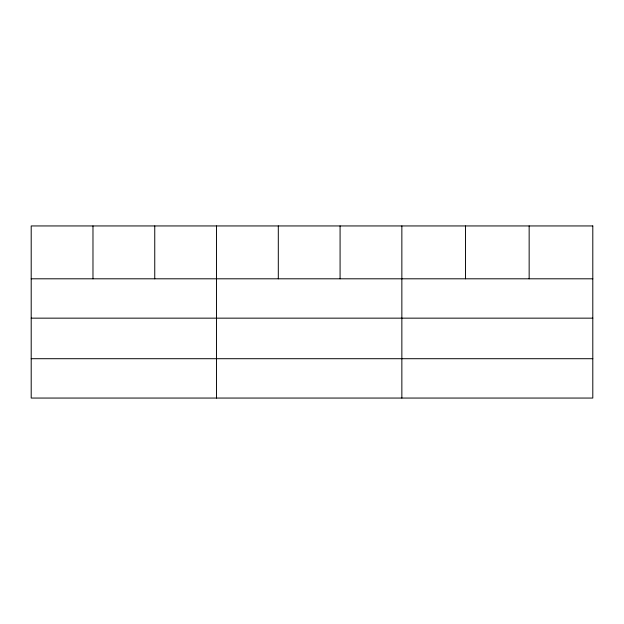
<?xml version="1.0" encoding="UTF-8"?>
<svg xmlns="http://www.w3.org/2000/svg" width="624" height="624" viewBox="0 0 624 624"><rect width="100%" height="100%" fill="white"/><g stroke="black" fill="none" stroke-linecap="round" stroke-linejoin="round"><path stroke-width="0.94" d="M31.2 278.803L592.8 278.803M31.2 318.154L592.8 318.154M31.2 358.706L592.8 358.706M529.152 225.943L529.152 278.803M465.504 225.943L465.504 278.803M401.856 225.943L401.856 398.057M340.08 225.943L340.08 278.803M278.304 225.943L278.304 278.803M216.528 225.943L216.528 398.057M154.752 225.943L154.752 278.803M92.976 225.943L92.976 278.803M592.8 225.943L31.2 225.943L31.2 398.057L592.8 398.057L592.8 225.943"/></g></svg>
